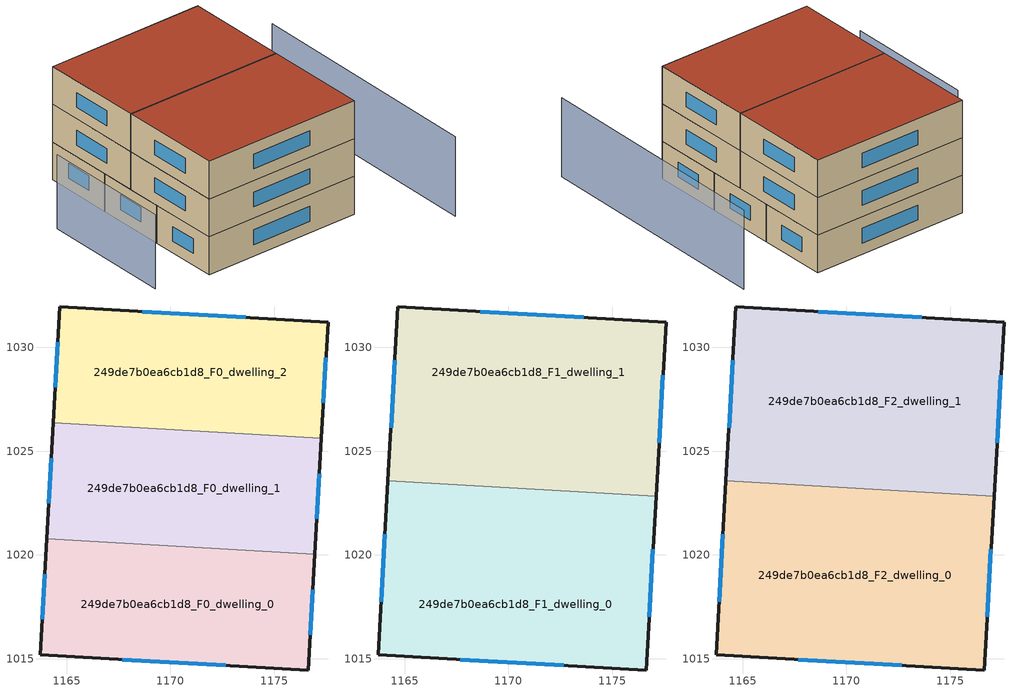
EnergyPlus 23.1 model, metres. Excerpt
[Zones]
249de7b0ea6cb1d8_F0_dwelling_0
 floor ground (EU_floor_Construction): 1176.95,1020.03 1176.63,1014.44 1163.71,1015.18 1164.03,1020.77 z0
 wall outside (EU_wall_Construction): 1164.03,1020.77 1163.71,1015.18 1176.63,1014.44 1176.95,1020.03 z0:3
 wall to 249de7b0ea6cb1d8_F0_dwelling_1 (EU_wall_Construction): 1176.95,1020.03 1164.03,1020.77 z0:3
 window (EU_Window_Construction): 1176.73,1016.15 1176.85,1018.32 / 1167.67,1014.96 1172.67,1014.67 / 1163.93,1019.06 1163.81,1016.89 z0.92:2.08
249de7b0ea6cb1d8_F0_dwelling_1
 floor ground (EU_floor_Construction): 1177.27,1025.63 1176.95,1020.03 1164.03,1020.77 1164.35,1026.37 z0
 wall outside (EU_wall_Construction): 1164.35,1026.37 1164.03,1020.77 / 1176.95,1020.03 1177.27,1025.63 z0:3
 wall to 249de7b0ea6cb1d8_F0_dwelling_2 (EU_wall_Construction): 1177.27,1025.63 1164.35,1026.37 z0:3
 window (EU_Window_Construction): 1164.25,1024.65 1164.13,1022.49 / 1177.05,1021.75 1177.17,1023.91 z0.92:2.08
249de7b0ea6cb1d8_F0_dwelling_2
 floor ground (EU_floor_Construction): 1177.59,1031.22 1177.27,1025.63 1164.35,1026.37 1164.67,1031.96 z0
 wall outside (EU_wall_Construction): 1177.27,1025.63 1177.59,1031.22 1164.67,1031.96 1164.35,1026.37 z0:3
 window (EU_Window_Construction): 1164.57,1030.25 1164.45,1028.08 / 1173.63,1031.44 1168.63,1031.73 / 1177.37,1027.34 1177.49,1029.51 z0.92:2.08
249de7b0ea6cb1d8_F1_dwelling_0
 floor to 249de7b0ea6cb1d8_F0_dwelling_0 (EU_floor_Construction): 1176.95,1020.03 1176.63,1014.44 1163.71,1015.18 1164.03,1020.77 z3
 floor to 249de7b0ea6cb1d8_F0_dwelling_1 (EU_floor_Construction): 1177.11,1022.83 1176.95,1020.03 1164.03,1020.77 1164.19,1023.57 z3
 wall outside (EU_wall_Construction): 1164.19,1023.57 1163.71,1015.18 1176.63,1014.44 1177.11,1022.83 z3:6
 wall to 249de7b0ea6cb1d8_F1_dwelling_1 (EU_wall_Construction): 1177.11,1022.83 1164.19,1023.57 z3:6
 window (EU_Window_Construction): 1176.78,1017.01 1176.96,1020.26 / 1167.67,1014.96 1172.67,1014.67 / 1164.04,1021 1163.86,1017.75 z3.92:5.08
249de7b0ea6cb1d8_F1_dwelling_1
 floor to 249de7b0ea6cb1d8_F0_dwelling_1 (EU_floor_Construction): 1177.27,1025.63 1177.11,1022.83 1164.19,1023.57 1164.35,1026.37 z3
 floor to 249de7b0ea6cb1d8_F0_dwelling_2 (EU_floor_Construction): 1177.59,1031.22 1177.27,1025.63 1164.35,1026.37 1164.67,1031.96 z3
 wall outside (EU_wall_Construction): 1177.11,1022.83 1177.59,1031.22 1164.67,1031.96 1164.19,1023.57 z3:6
 window (EU_Window_Construction): 1164.52,1029.39 1164.34,1026.14 / 1173.63,1031.44 1168.63,1031.73 / 1177.26,1025.4 1177.44,1028.65 z3.92:5.08
249de7b0ea6cb1d8_F2_dwelling_0
 floor to 249de7b0ea6cb1d8_F1_dwelling_0 (EU_floor_Construction): 1177.11,1022.83 1176.63,1014.44 1163.71,1015.18 1164.19,1023.57 z6
 wall outside (EU_wall_Construction): 1164.19,1023.57 1163.71,1015.18 1176.63,1014.44 1177.11,1022.83 z6:9
 wall to 249de7b0ea6cb1d8_F2_dwelling_1 (EU_wall_Construction): 1177.11,1022.83 1164.19,1023.57 z6:9
 window (EU_Window_Construction): 1176.78,1017.01 1176.96,1020.26 / 1167.67,1014.96 1172.67,1014.67 / 1164.04,1021 1163.86,1017.75 z6.92:8.08
 roof outside (EU_roof_Construction): 1176.63,1014.44 1177.11,1022.83 1164.19,1023.57 1163.71,1015.18 z9
249de7b0ea6cb1d8_F2_dwelling_1
 floor to 249de7b0ea6cb1d8_F1_dwelling_1 (EU_floor_Construction): 1177.59,1031.22 1177.11,1022.83 1164.19,1023.57 1164.67,1031.96 z6
 wall outside (EU_wall_Construction): 1177.11,1022.83 1177.59,1031.22 1164.67,1031.96 1164.19,1023.57 z6:9
 window (EU_Window_Construction): 1164.52,1029.39 1164.34,1026.14 / 1173.63,1031.44 1168.63,1031.73 / 1177.26,1025.4 1177.44,1028.65 z6.92:8.08
 roof outside (EU_roof_Construction): 1177.11,1022.83 1177.59,1031.22 1164.67,1031.96 1164.19,1023.57 z9
shading: 1181.52,1009.51 1182.84,1029.34 z0:6.3; 1160.33,1026.85 1159.66,1016.28 z0:5.9
[Building]
EU S2 Campaign: North Axis=0; Terrain=City; Solar Distribution=FullExterior
[Site:Location]
Cape.Town.Intl.AP: Latitude=-33.965; Longitude=18.602; Time Zone=2; Elevation=46
[SizingPeriod:WeatherFileDays]
AnnualSizingPeriod: Begin Month=1; Begin Day of Month=1; End Month=12; End Day of Month=31; Day of Week for Start Day=Monday; Use Weather File Daylight Saving Period=No; Use Weather File Rain and Snow Indicators=No
[MATERIAL]
EU_InternalMass_Material: Roughness=MediumRough; Thickness=0.1; Conductivity=1; Density=1800; Specific Heat=900; Thermal Absorptance=0.9; Solar Absorptance=0.7; Visible Absorptance=0.7
[MATERIAL:NOMASS] Roughness=MediumRough; Thermal Absorptance=0.9; Solar Absorptance=0.7; Visible Absorptance=0.7
Name | Thermal Resistance
EU_wall_NoMass | 0.443251
EU_roof_NoMass | 0.403317
EU_floor_NoMass | 0.599929
[WINDOWMATERIAL:SIMPLEGLAZINGSYSTEM]
EU_Window_SimpleGlazing: UFactor=4.90254; Solar Heat Gain Coefficient=0.85; Visible Transmittance=0.85
[CONSTRUCTION]
EU_wall_Construction: EU_wall_NoMass
EU_roof_Construction: EU_roof_NoMass
EU_floor_Construction: EU_floor_NoMass
EU_Window_Construction: EU_Window_SimpleGlazing
EU_InternalMass_Construction: EU_InternalMass_Material
[ZONE] Type=1; Multiplier=1; Ceiling Height=autocalculate; Floor Area=autocalculate; Part of Total Floor Area=Yes
Name | Volume
249de7b0ea6cb1d8_F0_dwelling_0 | 217.489
249de7b0ea6cb1d8_F1_dwelling_0 | 326.254
249de7b0ea6cb1d8_F2_dwelling_0 | 326.253
249de7b0ea6cb1d8_F0_dwelling_1; 249de7b0ea6cb1d8_F0_dwelling_2 | 217.49
249de7b0ea6cb1d8_F1_dwelling_1; 249de7b0ea6cb1d8_F2_dwelling_1 | 326.214
[INTERNALMASS] Construction=EU_InternalMass_Construction
Name | Zone or ZoneList | Surface Area
249de7b0ea6cb1d8_F0_dwelling_0_EU_InternalMass | 249de7b0ea6cb1d8_F0_dwelling_0 | 72.4966
249de7b0ea6cb1d8_F0_dwelling_1_EU_InternalMass | 249de7b0ea6cb1d8_F0_dwelling_1 | 72.4966
249de7b0ea6cb1d8_F0_dwelling_2_EU_InternalMass | 249de7b0ea6cb1d8_F0_dwelling_2 | 72.4966
249de7b0ea6cb1d8_F1_dwelling_0_EU_InternalMass | 249de7b0ea6cb1d8_F1_dwelling_0 | 108.751
249de7b0ea6cb1d8_F1_dwelling_1_EU_InternalMass | 249de7b0ea6cb1d8_F1_dwelling_1 | 108.738
249de7b0ea6cb1d8_F2_dwelling_0_EU_InternalMass | 249de7b0ea6cb1d8_F2_dwelling_0 | 108.751
249de7b0ea6cb1d8_F2_dwelling_1_EU_InternalMass | 249de7b0ea6cb1d8_F2_dwelling_1 | 108.738
[OTHEREQUIPMENT] Fuel Type=Electricity; Design Level Calculation Method=Watts/Area; Power per Zone Floor Area=1; Fraction Latent=0; Fraction Radiant=0; Fraction Lost=0; Carbon Dioxide Generation Rate=0; EndUse Subcategory=EU_Step8_InternalGains
Name | Zone or ZoneList or Space or SpaceList | Schedule
EU_Step8_InternalGain_249de7b0ea6cb1d8_F0_dwelling_0_f000 | 249de7b0ea6cb1d8_F0_dwelling_0 | EU_Step8_GainSchedule_249de7b0ea6cb1d8_F0_dwelling_0_f000
EU_Step8_InternalGain_249de7b0ea6cb1d8_F0_dwelling_1_f000 | 249de7b0ea6cb1d8_F0_dwelling_1 | EU_Step8_GainSchedule_249de7b0ea6cb1d8_F0_dwelling_1_f000
EU_Step8_InternalGain_249de7b0ea6cb1d8_F0_dwelling_2_f000 | 249de7b0ea6cb1d8_F0_dwelling_2 | EU_Step8_GainSchedule_249de7b0ea6cb1d8_F0_dwelling_2_f000
EU_Step8_InternalGain_249de7b0ea6cb1d8_F1_dwelling_0_f000 | 249de7b0ea6cb1d8_F1_dwelling_0 | EU_Step8_GainSchedule_249de7b0ea6cb1d8_F1_dwelling_0_f000
EU_Step8_InternalGain_249de7b0ea6cb1d8_F1_dwelling_1_f000 | 249de7b0ea6cb1d8_F1_dwelling_1 | EU_Step8_GainSchedule_249de7b0ea6cb1d8_F1_dwelling_1_f000
EU_Step8_InternalGain_249de7b0ea6cb1d8_F2_dwelling_0_f000 | 249de7b0ea6cb1d8_F2_dwelling_0 | EU_Step8_GainSchedule_249de7b0ea6cb1d8_F2_dwelling_0_f000
EU_Step8_InternalGain_249de7b0ea6cb1d8_F2_dwelling_1_f000 | 249de7b0ea6cb1d8_F2_dwelling_1 | EU_Step8_GainSchedule_249de7b0ea6cb1d8_F2_dwelling_1_f000
[ZONEVENTILATION:DESIGNFLOWRATE] Schedule=EU_AlwaysOn; Design Flow Rate Calculation Method=AirChanges/Hour; Air Changes per Hour=0.713097; Ventilation Type=Natural; Fan Pressure Rise=0; Fan Total Efficiency=1; Constant Term Coefficient=1; Temperature Term Coefficient=0; Velocity Term Coefficient=0; Velocity Squared Term Coefficient=0; Minimum Indoor Temperature=-100; Maximum Indoor Temperature=100; Delta Temperature=-100; Minimum Outdoor Temperature=-100; Maximum Outdoor Temperature=100; Maximum Wind Speed=40
Name | Zone or ZoneList or Space or SpaceList
EU_ConstantAir_249de7b0ea6cb1d8_F0_dwelling_0 | 249de7b0ea6cb1d8_F0_dwelling_0
EU_ConstantAir_249de7b0ea6cb1d8_F0_dwelling_1 | 249de7b0ea6cb1d8_F0_dwelling_1
EU_ConstantAir_249de7b0ea6cb1d8_F0_dwelling_2 | 249de7b0ea6cb1d8_F0_dwelling_2
EU_ConstantAir_249de7b0ea6cb1d8_F1_dwelling_0 | 249de7b0ea6cb1d8_F1_dwelling_0
EU_ConstantAir_249de7b0ea6cb1d8_F1_dwelling_1 | 249de7b0ea6cb1d8_F1_dwelling_1
EU_ConstantAir_249de7b0ea6cb1d8_F2_dwelling_0 | 249de7b0ea6cb1d8_F2_dwelling_0
EU_ConstantAir_249de7b0ea6cb1d8_F2_dwelling_1 | 249de7b0ea6cb1d8_F2_dwelling_1
[HVACTEMPLATE:THERMOSTAT] Constant Heating Setpoint=20; Constant Cooling Setpoint=50
EU_HeatOnly_249de7b0ea6cb1d8_F0_dwelling_0; EU_HeatOnly_249de7b0ea6cb1d8_F0_dwelling_1; EU_HeatOnly_249de7b0ea6cb1d8_F0_dwelling_2; EU_HeatOnly_249de7b0ea6cb1d8_F1_dwelling_0; EU_HeatOnly_249de7b0ea6cb1d8_F1_dwelling_1; EU_HeatOnly_249de7b0ea6cb1d8_F2_dwelling_0; EU_HeatOnly_249de7b0ea6cb1d8_F2_dwelling_1
[HVACTEMPLATE:ZONE:IDEALLOADSAIRSYSTEM] System Availability Schedule=EU_AlwaysOn; Maximum Heating Supply Air Temperature=50; Minimum Cooling Supply Air Temperature=13; Maximum Heating Supply Air Humidity Ratio=0.0156; Minimum Cooling Supply Air Humidity Ratio=0.0077; Heating Limit=NoLimit; Cooling Limit=NoLimit; Heating Availability Schedule=EU_AlwaysOn; Cooling Availability Schedule=EU_CoolingOff; Dehumidification Control Type=ConstantSensibleHeatRatio; Cooling Sensible Heat Ratio=0.7; Dehumidification Setpoint=60; Humidification Control Type=None; Humidification Setpoint=30; Outdoor Air Method=None; Outdoor Air Flow Rate per Person=0.00944; Outdoor Air Flow Rate per Zone Floor Area=0; Outdoor Air Flow Rate per Zone=0; Demand Controlled Ventilation Type=None; Outdoor Air Economizer Type=NoEconomizer; Heat Recovery Type=None; Sensible Heat Recovery Effectiveness=0.7; Latent Heat Recovery Effectiveness=0.65
Name | Template Thermostat
249de7b0ea6cb1d8_F0_dwelling_0 | EU_HeatOnly_249de7b0ea6cb1d8_F0_dwelling_0
249de7b0ea6cb1d8_F0_dwelling_1 | EU_HeatOnly_249de7b0ea6cb1d8_F0_dwelling_1
249de7b0ea6cb1d8_F0_dwelling_2 | EU_HeatOnly_249de7b0ea6cb1d8_F0_dwelling_2
249de7b0ea6cb1d8_F1_dwelling_0 | EU_HeatOnly_249de7b0ea6cb1d8_F1_dwelling_0
249de7b0ea6cb1d8_F1_dwelling_1 | EU_HeatOnly_249de7b0ea6cb1d8_F1_dwelling_1
249de7b0ea6cb1d8_F2_dwelling_0 | EU_HeatOnly_249de7b0ea6cb1d8_F2_dwelling_0
249de7b0ea6cb1d8_F2_dwelling_1 | EU_HeatOnly_249de7b0ea6cb1d8_F2_dwelling_1
[SIZING:ZONE] Zone Cooling Design Supply Air Temperature Input Method=SupplyAirTemperature; Zone Cooling Design Supply Air Temperature=13; Zone Heating Design Supply Air Temperature Input Method=SupplyAirTemperature; Zone Heating Design Supply Air Temperature=50; Zone Cooling Design Supply Air Humidity Ratio=0.008; Zone Heating Design Supply Air Humidity Ratio=0.008; Cooling Design Air Flow Method=DesignDay; Cooling Design Air Flow Rate=0; Cooling Minimum Air Flow per Zone Floor Area=0.000762; Cooling Minimum Air Flow=0; Cooling Minimum Air Flow Fraction=0.2; Heating Design Air Flow Method=DesignDay; Heating Design Air Flow Rate=0; Heating Maximum Air Flow per Zone Floor Area=0.002032; Heating Maximum Air Flow=0.141576; Heating Maximum Air Flow Fraction=0.3; Account for Dedicated Outdoor Air System=No; Dedicated Outdoor Air System Control Strategy=NeutralSupplyAir; Dedicated Outdoor Air Low Setpoint Temperature for Design=autosize; Dedicated Outdoor Air High Setpoint Temperature for Design=autosize; Zone Load Sizing Method=Sensible Load Only No Latent Load; Zone Latent Cooling Design Supply Air Humidity Ratio Input Method=HumidityRatioDifference; Zone Cooling Design Supply Air Humidity Ratio Difference=0.005; Zone Latent Heating Design Supply Air Humidity Ratio Input Method=HumidityRatioDifference; Zone Humidification Design Supply Air Humidity Ratio Difference=0.005
249de7b0ea6cb1d8_F0_dwelling_0; 249de7b0ea6cb1d8_F0_dwelling_1; 249de7b0ea6cb1d8_F0_dwelling_2; 249de7b0ea6cb1d8_F1_dwelling_0; 249de7b0ea6cb1d8_F1_dwelling_1; 249de7b0ea6cb1d8_F2_dwelling_0; 249de7b0ea6cb1d8_F2_dwelling_1
[SCHEDULE:CONSTANT]
Name | Hourly Value
EU_AlwaysOn | 1
EU_CoolingOff | 0
[SCHEDULE:FILE] Column Number=1; Rows to Skip at Top=0; Number of Hours of Data=8760; Column Separator=Comma; Interpolate to Timestep=No; Minutes per Item=60; Adjust Schedule for Daylight Savings=Yes
Name | File
EU_Step8_GainSchedule_249de7b0ea6cb1d8_F0_dwelling_0_f000 | ../../schedules/249de7b0ea6cb1d8/249de7b0ea6cb1d8_F0_dwelling_0_f000_gain.csv
EU_Step8_GainSchedule_249de7b0ea6cb1d8_F0_dwelling_1_f000 | ../../schedules/249de7b0ea6cb1d8/249de7b0ea6cb1d8_F0_dwelling_1_f000_gain.csv
EU_Step8_GainSchedule_249de7b0ea6cb1d8_F0_dwelling_2_f000 | ../../schedules/249de7b0ea6cb1d8/249de7b0ea6cb1d8_F0_dwelling_2_f000_gain.csv
EU_Step8_GainSchedule_249de7b0ea6cb1d8_F1_dwelling_0_f000 | ../../schedules/249de7b0ea6cb1d8/249de7b0ea6cb1d8_F1_dwelling_0_f000_gain.csv
EU_Step8_GainSchedule_249de7b0ea6cb1d8_F1_dwelling_1_f000 | ../../schedules/249de7b0ea6cb1d8/249de7b0ea6cb1d8_F1_dwelling_1_f000_gain.csv
EU_Step8_GainSchedule_249de7b0ea6cb1d8_F2_dwelling_0_f000 | ../../schedules/249de7b0ea6cb1d8/249de7b0ea6cb1d8_F2_dwelling_0_f000_gain.csv
EU_Step8_GainSchedule_249de7b0ea6cb1d8_F2_dwelling_1_f000 | ../../schedules/249de7b0ea6cb1d8/249de7b0ea6cb1d8_F2_dwelling_1_f000_gain.csv
